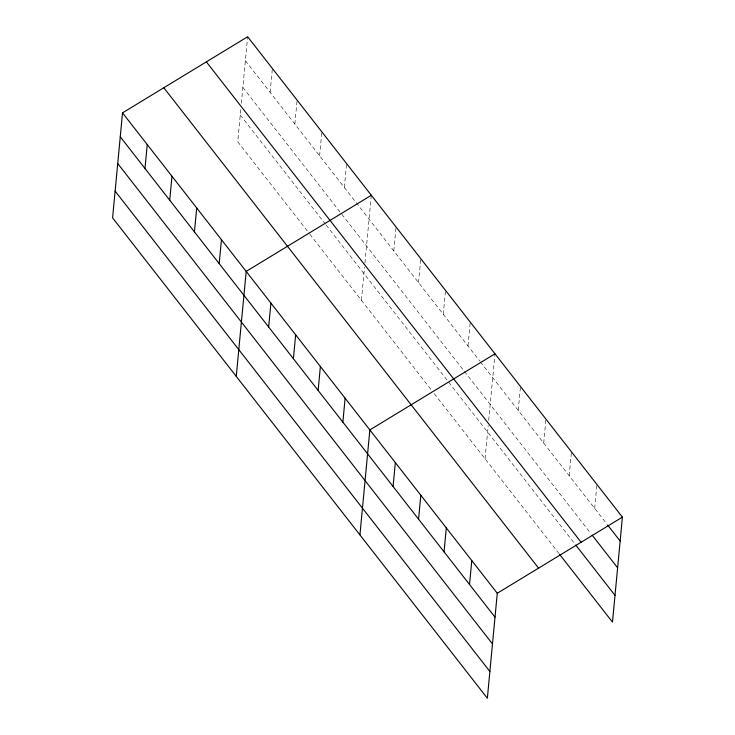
<?xml version="1.0" encoding="UTF-8"?>
<svg xmlns="http://www.w3.org/2000/svg" width="735" height="735" viewBox="0 0 735 735"><rect width="100%" height="100%" fill="white"/><g stroke="black" fill="none" stroke-linecap="round" stroke-linejoin="round"><path stroke-width="0.55" stroke-dasharray="3.67 2.76" d="M240.758 109.69L237.727 141.745L309.178 233.344M241.356 103.332L247.649 36.75M270.131 92.371L272.391 68.456M294.864 124.077L297.124 100.162M319.596 155.783L321.856 131.868M344.329 187.489L346.589 163.574M361.399 300.275L364.532 267.154M364.927 262.919L371.322 195.28M393.795 250.901L396.055 226.986M418.527 282.608L420.787 258.692M443.26 314.314L445.529 290.398M468.002 346.01L470.152 323.235M485.063 458.805L488.196 425.684M488.701 420.383L494.995 353.801M518.212 410.387L520.371 387.611M543.698 443.049L545.958 419.134M569.184 475.72L571.444 451.804M594.67 508.381L596.93 484.475M245.389 60.665L479.679 360.986M480.368 361.868L607.064 524.275M242.862 87.419L340.424 212.479M341.803 214.243L590.756 533.38M240.253 114.991L325.449 224.203M326.138 225.075L575.064 544.176M309.867 234.226L431.482 390.11M434.229 393.629L558.765 553.271"/><path stroke-width="1.1" d="M122.515 112.868L112.593 217.863L487.351 698.25L497.273 593.255L122.515 112.868L247.649 36.75L622.407 517.137L612.485 622.132L559.454 554.153M144.988 168.48L147.248 144.565M169.721 200.186L171.981 176.271M194.453 231.892L196.714 207.977M219.186 263.599L221.446 239.683M236.257 376.393L246.188 271.39L371.322 195.28M268.661 327.011L270.921 303.096M293.394 358.717L295.654 334.802M318.126 390.423L320.387 366.508M342.859 422.129L345.119 398.214M359.929 534.915L369.852 429.92L494.995 353.801M393.078 486.496L395.338 462.581M418.564 519.167L420.824 495.252M444.041 551.829L446.301 527.923M469.527 584.5L471.787 560.584M497.273 593.255L622.407 517.137M607.753 525.158L620.147 541.052M592.134 535.144L617.62 567.806M206.36 61.869L581.119 542.255M575.753 545.058L615.011 595.378M163.813 87.75L538.571 568.137M120.255 136.783L495.013 617.17M117.729 163.537L492.478 643.924M115.119 191.109L489.877 671.496"/></g></svg>
